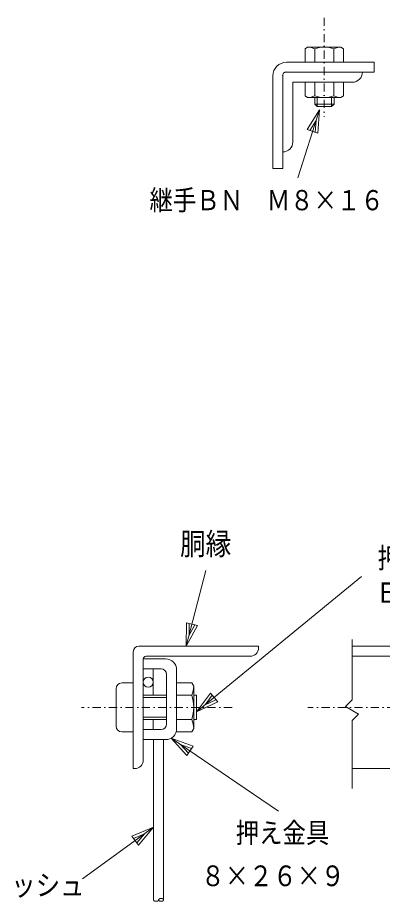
# Model space of a CAD drawing. Units: millimetres, scale not verified. Extents: x -4425 to 4425, y -3150 to 3150.
# Drawn here: x 576 to 1249, y -263 to 1366 of the extents above; entities that cross this region are included whole.
import ezdxf
from ezdxf.enums import TextEntityAlignment as Align

# ---------------------------------------------------------------- set-up
doc = ezdxf.new("R2010")
doc.units = ezdxf.units.MM
doc.header["$LTSCALE"] = 30
doc.linetypes.add('USER1', pattern=[1.01, 0.5, -0.25, 0.01, -0.25])
for name, color, linetype, lineweight in [('0-0_1', 4, 'Continuous', 18), ('0-1_2', 7, 'Continuous', 9), ('0-2_0', 2, 'Continuous', 18)]:
    doc.layers.add(name, color=color, linetype=linetype, lineweight=lineweight)
doc.styles.add('ＭＳ ゴシック', font='')
doc.styles.get('ＭＳ ゴシック').set_extended_font_data('MS Gothic')

# ---------------------------------------------------------------- blocks, each defined once
blk = doc.blocks.new('C32')
at = {"layer": '0-0_1'}
blk.add_line((158532.8, 101633.5), (164474.9, 97583), dxfattribs=at)
blk.add_lwpolyline([(159396.5, 100663.5), (158532.8, 101633.5), (159751.4, 101184.1)], close=True, dxfattribs=at)
blk.add_lwpolyline([(159485.2, 100793.7), (159053.4, 101278.7), (159662.7, 101053.9)], dxfattribs=at)
blk = doc.blocks.new('C33')
at = {"layer": '0-0_1'}
blk.add_line((159366.9, 106715.7), (160440.7, 110901.9), dxfattribs=at)
blk.add_lwpolyline([(159985.1, 107857.9), (159366.9, 106715.7), (159374.9, 108014.5)], close=True, dxfattribs=at)
blk.add_lwpolyline([(159832.5, 107897.1), (159523.4, 107326), (159527.4, 107975.3)], dxfattribs=at)
blk = doc.blocks.new('C34')
at = {"layer": '0-0_1'}
blk.add_line((157558.4, 96696.8), (153621.2, 93845.9), dxfattribs=at)
blk.add_lwpolyline([(156353.1, 96212.9), (157558.4, 96696.8), (156722.6, 95702.6)], close=True, dxfattribs=at)
blk.add_lwpolyline([(156445.5, 96085.4), (157048.1, 96327.3), (156630.2, 95830.2)], dxfattribs=at)
blk = doc.blocks.new('C35')
at = {"layer": '0-0_1'}
blk.add_line((159930, 103078.4), (169068.1, 110580), dxfattribs=at)
blk.add_lwpolyline([(161103.8, 103634.4), (159930, 103078.4), (160704, 104121.4)], close=True, dxfattribs=at)
blk.add_lwpolyline([(161003.8, 103756.1), (160417, 103478.1), (160804, 103999.6)], dxfattribs=at)

msp = doc.modelspace()

# ---------------------------------------------------------------- linework, layer by layer
at = {"layer": '0-0_1', "linetype": 'USER1'}
for p, q in [((1141.94, 1366.26), (1141.94, 1183.47)), ((971.63, 94.34), (693.56, 94.34)), ((2000.28, 94.34), (1111.52, 94.34))]:
    msp.add_line(p, q, dxfattribs=at)
at = {"layer": '0-0_1', "color": 7, "lineweight": 9}
for p, q in [((1072.22, 1283.97), (1233.83, 1283.97)), ((1233.83, 1283.97), (1233.83, 1265.59)), ((1046.95, 1258.7), (1046.95, 1087.89)), ((1065.35, 1261.73), (1065.35, 1087.89)), ((1069.23, 1265.59), (1233.83, 1265.59)), ((1083.75, 1247.2), (1193.89, 1247.21)), ((1083.75, 1247.2), (1083.75, 1136.98)), ((1155.4, 1202.41), (1159.9, 1206.91)), ((1159.9, 1219.06), (1159.9, 1206.91)), ((1128.76, 1202.41), (1155.4, 1202.41)), ((1046.95, 1087.89), (1065.35, 1087.89)), ((789.34, 196.93), (789.34, -18.52)), ((1020.68, 207.19), (799.6, 207.19)), ((1020.68, 207.19), (1020.68, 204.11)), ((1193.44, 207.19), (1892.25, 207.19)), ((848.83, 183.94), (807.8, 183.94)), ((807.8, 183.6), (807.8, -4.16)), ((1005.29, 188.73), (812.93, 188.73)), ((1193.44, 188.73), (1892.25, 188.73)), ((840.62, 165.47), (807.8, 165.47)), ((826.16, 165.47), (826.16, 116.86)), ((869.34, 163.42), (869.34, 55.34)), ((850.88, 155.22), (850.88, 63.55)), ((906, 116.86), (900.87, 116.86)), ((906, 116.86), (906, 71.81)), ((826.16, 71.81), (826.16, 53.29)), ((906, 71.81), (900.87, 71.81)), ((840.62, 53.29), (807.8, 53.29)), ((848.83, 34.83), (807.8, 34.83)), ((826.95, 34.83), (826.95, -260.64)), ((845.41, 34.83), (845.41, -260.64)), ((789.34, -18.52), (792.42, -18.52)), ((1193.44, -18.52), (1390.37, -18.52))]:
    msp.add_line(p, q, dxfattribs=at)
at = {"layer": '0-0_1'}
for p, q in [((1124.26, 1206.91), (1159.9, 1206.91)), ((1128.76, 1219.06), (1128.76, 1202.41)), ((1155.4, 1219.06), (1155.4, 1202.41)), ((1133.07, 1196.6), (1092.79, 1070.94)), ((1193.44, 219.5), (1193.44, 108.15)), ((1193.44, 108.15), (1181.06, 95.76)), ((1204.99, 81.94), (1181.06, 95.76)), ((1204.99, 81.94), (1193.44, 70.4)), ((1193.44, 70.4), (1193.44, -55.45))]:
    msp.add_line(p, q, dxfattribs=at)
at = {"layer": '0-0_1', "color": 7, "lineweight": 9}
msp.add_lwpolyline([(1124.26, 1219.06), (1124.26, 1206.91), (1128.76, 1202.41)], dxfattribs=at)
at = {"layer": '0-0_1'}
msp.add_lwpolyline([(1110.25, 1159.81), (1133.07, 1196.6), (1130.25, 1153.4)], close=True, dxfattribs=at)
for points in [[(1115.25, 1158.21), (1126.66, 1176.61), (1125.25, 1155.01)], [(826.95, -260.64), (826.95, -260.74), (826.96, -260.85), (826.98, -260.96), (827.01, -261.08), (827.05, -261.2), (827.1, -261.32), (827.16, -261.44), (827.24, -261.57), (827.33, -261.7), (827.44, -261.83), (827.57, -261.97), (827.71, -262.1), (827.87, -262.23), (828.05, -262.36), (828.25, -262.48), (828.47, -262.61), (828.71, -262.72), (828.97, -262.83), (829.24, -262.93), (829.54, -263.02), (829.85, -263.1), (830.17, -263.16), (830.51, -263.22), (830.86, -263.26), (831.21, -263.28), (831.56, -263.29), (831.92, -263.28), (832.27, -263.26), (832.61, -263.22), (832.95, -263.16), (833.27, -263.1), (833.58, -263.02), (833.88, -262.93), (834.16, -262.83), (834.42, -262.72), (834.66, -262.61), (834.87, -262.48), (835.07, -262.36), (835.25, -262.23)], [(835.25, -262.23), (835.42, -262.1), (835.56, -261.97), (835.68, -261.83), (835.79, -261.7), (835.88, -261.57), (835.96, -261.44), (836.02, -261.32), (836.07, -261.2), (836.11, -261.08), (836.14, -260.96), (836.16, -260.85), (836.17, -260.74), (836.18, -260.64)], [(837.1, -259.05), (836.94, -259.18), (836.8, -259.32), (836.67, -259.45), (836.57, -259.58), (836.47, -259.71), (836.4, -259.84), (836.33, -259.96), (836.28, -260.08), (836.24, -260.2), (836.21, -260.32), (836.19, -260.43), (836.18, -260.54), (836.18, -260.64), (836.18, -260.74), (836.19, -260.85), (836.21, -260.96), (836.24, -261.08), (836.28, -261.2), (836.33, -261.32), (836.4, -261.44), (836.47, -261.57), (836.57, -261.7), (836.67, -261.83), (836.8, -261.97), (836.94, -262.1), (837.1, -262.23), (837.28, -262.36), (837.48, -262.48), (837.7, -262.61), (837.94, -262.72), (838.2, -262.83), (838.48, -262.93), (838.77, -263.02), (839.08, -263.1), (839.41, -263.16), (839.74, -263.22), (840.09, -263.26), (840.44, -263.28), (840.79, -263.29)], [(845.41, -260.64), (845.41, -260.54), (845.39, -260.43), (845.37, -260.32), (845.34, -260.2), (845.31, -260.08), (845.25, -259.96), (845.19, -259.84), (845.11, -259.71), (845.02, -259.58), (844.91, -259.45), (844.79, -259.32), (844.65, -259.18), (844.49, -259.05), (844.31, -258.92), (844.11, -258.8), (843.89, -258.68), (843.65, -258.56), (843.39, -258.45), (843.11, -258.35), (842.82, -258.26), (842.5, -258.18), (842.18, -258.12), (841.84, -258.06), (841.5, -258.02), (841.15, -258), (840.79, -257.99), (840.44, -258), (840.09, -258.02), (839.74, -258.06), (839.41, -258.12), (839.08, -258.18), (838.77, -258.26), (838.48, -258.35), (838.2, -258.45), (837.94, -258.56), (837.7, -258.68), (837.48, -258.8), (837.28, -258.92), (837.1, -259.05)], [(840.79, -263.29), (841.15, -263.28), (841.5, -263.26), (841.84, -263.22), (842.18, -263.16), (842.5, -263.1), (842.82, -263.02), (843.11, -262.93), (843.39, -262.83), (843.65, -262.72), (843.89, -262.61), (844.11, -262.48), (844.31, -262.36), (844.49, -262.23), (844.65, -262.1), (844.79, -261.97), (844.91, -261.83), (845.02, -261.7), (845.11, -261.57), (845.19, -261.44), (845.25, -261.32), (845.31, -261.2), (845.34, -261.08), (845.37, -260.96), (845.39, -260.85), (845.41, -260.74), (845.41, -260.64)]]:
    msp.add_lwpolyline(points, dxfattribs=at)
at = {"layer": '0-0_1', "color": 7, "lineweight": 9}
msp.add_circle((816.93, 140.87), 9.23, dxfattribs=at)
for centre, radius, start, end in [((1072.22, 1258.7), 25.27, 90, 179.99997), ((1072.22, 1258.7), 7.51, 90, 179.99997), ((1193.89, 1265.6), 18.4, 269.9982, 0), ((1065.35, 1136.98), 18.4, 269.9982, 0), ((799.6, 196.93), 10.26, 90, 180), ((1005.29, 204.11), 15.38, 269.99997, 0), ((812.93, 183.6), 5.13, 90, 180), ((848.83, 163.42), 20.51, 0, 90), ((840.62, 155.22), 10.26, 0, 90), ((768.06, 129.13), 10.26, 90, 180), ((768.06, 59.55), 10.26, 180, 270), ((840.62, 63.55), 10.26, 270, 0), ((848.83, 55.34), 20.51, 270, 0), ((792.42, -3.13), 15.38, 270, 0.00015)]:
    msp.add_arc(centre, radius, start, end, dxfattribs=at)
at = {"layer": '0-1_2'}
for p, q in [((1106.44, 1283.97), (1106.44, 1309.08)), ((1124.19, 1283.97), (1124.19, 1309.08)), ((1159.69, 1283.97), (1159.69, 1309.08)), ((1172.69, 1311.83), (1177.45, 1309.08)), ((1177.45, 1283.97), (1177.45, 1309.08)), ((1106.44, 1247.2), (1106.44, 1221.85)), ((1124.19, 1247.2), (1124.19, 1221.85)), ((1159.69, 1247.2), (1159.69, 1221.85)), ((1177.45, 1247.21), (1177.45, 1221.85)), ((1172.69, 1219.1), (1177.45, 1221.85)), ((789.34, 139.38), (768.06, 139.38)), ((789.34, 139.38), (789.34, 49.29)), ((869.34, 139.38), (897.39, 139.38)), ((869.34, 139.38), (869.34, 49.29)), ((900.87, 133.35), (897.39, 139.38)), ((900.87, 133.35), (900.87, 55.33)), ((757.81, 129.13), (757.81, 59.55)), ((789.34, 116.86), (789.34, 71.81)), ((807.8, 116.86), (850.88, 116.86)), ((869.34, 116.86), (897.39, 116.86)), ((869.34, 116.86), (869.34, 71.81)), ((807.8, 71.81), (850.88, 71.81)), ((869.34, 71.81), (897.39, 71.81)), ((789.34, 49.29), (768.06, 49.29)), ((869.34, 49.29), (897.39, 49.29)), ((900.87, 55.33), (897.39, 49.29))]:
    msp.add_line(p, q, dxfattribs=at)
at = {"layer": '0-1_2', "color": 4, "lineweight": 18}
for p, q in [((807.8, 112.36), (850.88, 112.36)), ((807.8, 76.32), (850.88, 76.32))]:
    msp.add_line(p, q, dxfattribs=at)
at = {"layer": '0-1_2'}
for points in [[(1172.69, 1311.83), (1111.2, 1311.83), (1106.44, 1309.08)], [(1172.69, 1219.1), (1111.2, 1219.1), (1106.44, 1221.85)]]:
    msp.add_lwpolyline(points, dxfattribs=at)
for centre, radius, start, end in [((1111.2, 1279.73), 32.1, 66.11742, 90), ((1141.94, 1253.14), 58.69, 72.39118, 107.60495), ((1172.69, 1279.73), 32.09, 90, 113.88368), ((1111.2, 1251.19), 32.1, 269.9997, 293.88147), ((1141.94, 1277.79), 58.69, 252.39473, 287.60852), ((1172.69, 1251.19), 32.09, 246.11514, 269.99967), ((860.15, 133.35), 40.72, 336.11743, 0), ((826.38, 94.34), 74.5, 342.4014, 17.59842), ((860.15, 55.33), 40.72, 0, 23.88278)]:
    msp.add_arc(centre, radius, start, end, dxfattribs=at)

# ---------------------------------------------------------------- block references
at = {"layer": '0-2_0', "xscale": 0.03333333, "yscale": 0.03333333}
for name in ['C33', 'C35', 'C32', 'C34']:
    msp.add_blockref(name, (-4425, -3350), dxfattribs=at)

# ---------------------------------------------------------------- texts
at = {"layer": '0-0_1', "style": 'ＭＳ ゴシック', "width": 0.85}
for s, height, p in [('継手ＢＮ\u3000Ｍ８×１６', 37.32, (819.25, 999.89)), ('胴縁', 40.69, (875.76, 363.42)), ('押え\u3000Ｅ－ＢＮ', 38.2, (1240.14, 339.36)), ('Ｅ８×２０', 37.4, (1235.99, 276.17)), ('押え金具', 37.26, (978.37, -166.78)), ('８×２６×９', 38.2, (914.21, -246.81)), ('メッシュ', 38.93, (519.02, -264.58))]:
    msp.add_text(s, height=height, dxfattribs=at).set_placement(p, align=Align.BOTTOM_LEFT)

doc.saveas('drawing.dxf')
